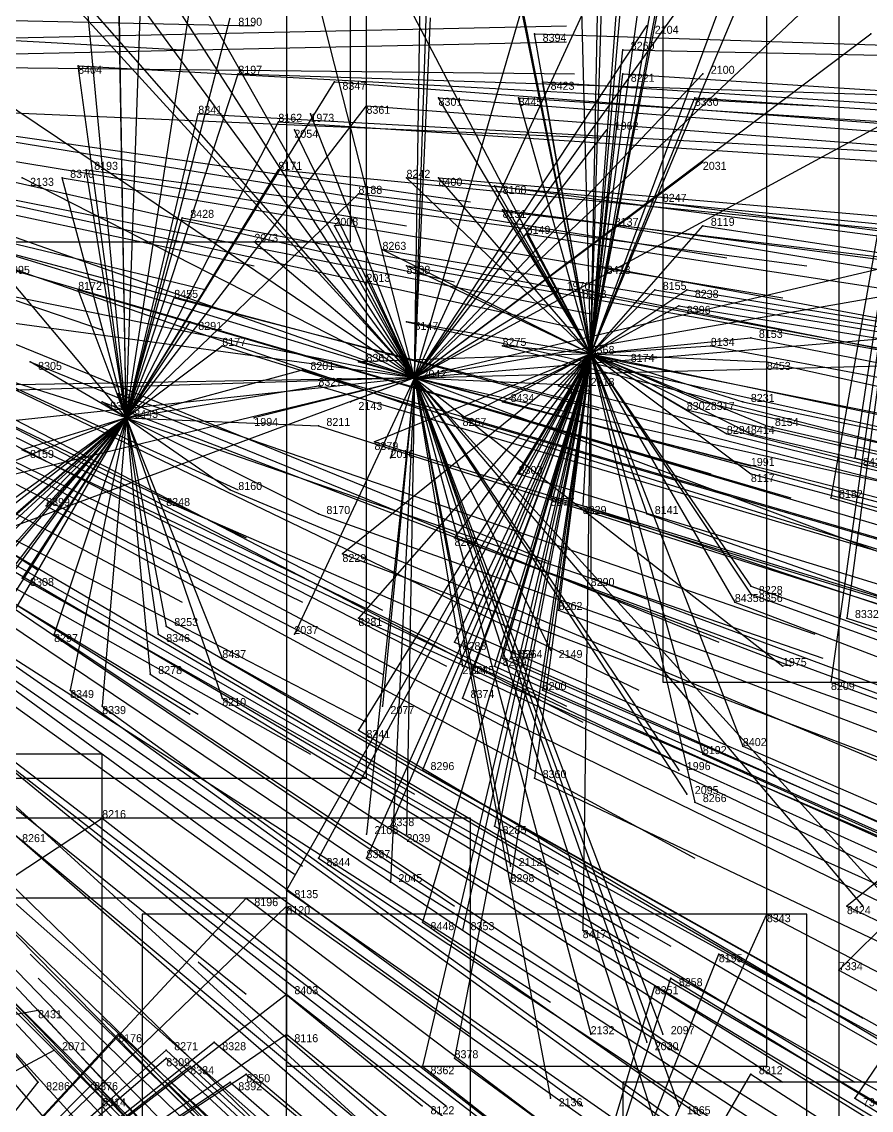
# Model space of a CAD drawing. Extents: x -0.5 to 0.59, y -0.5 to 0.59.
# Drawn here: x 0.118 to 0.224, y -0.1365 to -0.0005 of the extents above; entities that cross this region are included whole.
import ezdxf

# ---------------------------------------------------------------- set-up
doc = ezdxf.new("R2010")
doc.units = 0
for name, color, linetype in [('Clients', 3, 'CONTINUOUS'), ('Facilities', 3, 'CONTINUOUS'), ('Facilities_lines', 3, 'CONTINUOUS'), ('Min_max_boxes', 1, 'CONTINUOUS'), ('Normals', 1, 'CONTINUOUS'), ('Source_points', 5, 'CONTINUOUS'), ('Text', 3, 'CONTINUOUS')]:
    doc.layers.add(name, color=color, linetype=linetype)

msp = doc.modelspace()

# ---------------------------------------------------------------- linework, layer by layer
at = {"layer": 'Clients', "color": 5}
for p in [(0.196, -0.001, -1.25), (0.182, -0.002, -0.455), (0.224, -0.002, -1.25), (0.193, -0.004, -0.483), (0.125, -0.006, -0.312), (0.145, -0.007, -0.362), (0.157, -0.008, -0.393), (0.183, -0.008, -0.459), (0.193, -0.007, -0.483), (0.203, -0.007, -1.25), (0.17, -0.01, -0.425), (0.18, -0.01, -0.45), (0.202, -0.01, -0.505), (0.14, -0.012, -0.35), (0.154, -0.012, -1.25), (0.161, -0.011, -0.402), (0.15, -0.013, -0.376), (0.152, -0.014, -1.25), (0.191, -0.014, -1.25), (0.126, -0.019, -0.319), (0.15, -0.019, -0.378), (0.203, -0.018, -1.25), (0.118, -0.02, -1.25), (0.123, -0.02, -0.312), (0.166, -0.02, -0.417), (0.17, -0.02, -0.428), (0.177, -0.021, -0.446), (0.16, -0.022, -0.403), (0.197, -0.023, -0.497), (0.178, -0.024, -0.448), (0.138, -0.025, -0.351), (0.157, -0.026, -1.25), (0.181, -0.027, -0.457), (0.192, -0.026, -0.484), (0.203, -0.026, -0.512), (0.147, -0.028, -1.25), (0.163, -0.029, -0.413), (0.166, -0.031, -0.422), (0.19, -0.031, -0.482), (0.161, -0.032, -1.25), (0.125, -0.034, -0.323), (0.137, -0.035, -0.352), (0.185, -0.034, -1.25), (0.188, -0.034, -0.477), (0.197, -0.034, -0.5), (0.201, -0.034, -0.51), (0.2, -0.036, -0.509), (0.139, -0.038, -0.36), (0.166, -0.038, -0.426), (0.209, -0.04, -0.533), (0.143, -0.041, -0.371), (0.178, -0.041, -0.456), (0.204, -0.041, -0.519), (0.119, -0.043, -0.318), (0.16, -0.043, -0.415), (0.193, -0.043, -0.494), (0.211, -0.043, -0.538), (0.153, -0.044, -0.398), (0.155, -0.046, -0.404), (0.185, -0.046, -0.478), (0.189, -0.046, -1.25), (0.13, -0.047, -0.346), (0.128, -0.048, -0.343), (0.159, -0.048, -1.25), (0.178, -0.048, -0.461), (0.203, -0.048, -0.522), (0.208, -0.048, -0.534), (0.147, -0.05, -1.25), (0.173, -0.05, -0.449), (0.201, -0.049, -0.516), (0.155, -0.051, -0.409), (0.211, -0.051, -0.543), (0.162, -0.053, -0.425), (0.206, -0.052, -0.531), (0.209, -0.052, -0.538), (0.118, -0.054, -0.326), (0.164, -0.055, -1.25), (0.222, -0.055, -0.572), (0.18, -0.057, -0.472), (0.209, -0.056, -1.25), (0.209, -0.057, -0.542), (0.144, -0.059, -0.389), (0.121, -0.061, -0.338), (0.135, -0.06, -0.37), (0.184, -0.06, -0.483), (0.188, -0.061, -0.493), (0.219, -0.06, -0.568), (0.155, -0.062, -0.418), (0.196, -0.062, -0.514), (0.172, -0.065, -0.459), (0.158, -0.067, -0.428), (0.118, -0.07, -0.344), (0.189, -0.07, -0.503), (0.209, -0.071, -0.552), (0.209, -0.072, -0.553), (0.207, -0.073, -0.547), (0.185, -0.074, -0.497), (0.136, -0.076, -0.39), (0.16, -0.075, -0.441), (0.221, -0.075, -0.584), (0.122, -0.077, -0.361), (0.135, -0.077, -0.389), (0.152, -0.077, -1.25), (0.172, -0.078, -0.473), (0.143, -0.08, -0.409), (0.178, -0.08, -0.488), (0.179, -0.08, -0.49), (0.184, -0.079, -1.25), (0.173, -0.081, -1.25), (0.177, -0.081, -0.487), (0.213, -0.081, -1.25), (0.134, -0.082, -0.393), (0.174, -0.082, -0.48), (0.124, -0.084, -0.374), (0.183, -0.084, -0.502), (0.219, -0.083, -0.585), (0.143, -0.085, -0.416), (0.173, -0.085, -0.482), (0.128, -0.086, -0.385), (0.163, -0.086, -1.25), (0.16, -0.089, -0.458), (0.208, -0.091, -0.567), (0.203, -0.092, -0.556), (0.168, -0.094, -0.481), (0.182, -0.095, -0.514), (0.2, -0.094, -1.25), (0.201, -0.097, -1.25), (0.202, -0.098, -0.561), (0.128, -0.1, -0.405), (0.161, -0.102, -1.25), (0.164, -0.101, -0.481), (0.166, -0.102, -1.25), (0.177, -0.101, -0.511), (0.155, -0.105, -0.47), (0.161, -0.105, -0.48), (0.179, -0.106, -1.25), (0.164, -0.108, -1.25), (0.179, -0.108, -0.522), (0.146, -0.11, -0.458), (0.151, -0.109, -0.467), (0.151, -0.111, -0.469), (0.221, -0.111, -0.618), (0.223, -0.111, -1.25), (0.211, -0.112, -0.597), (0.168, -0.113, -0.507), (0.173, -0.114, -0.518), (0.188, -0.114, -0.549), (0.205, -0.117, -0.59), (0.22, -0.119, -0.625), (0.197, -0.121, -0.578), (0.199, -0.12, -0.582), (0.151, -0.122, -0.485), (0.12, -0.124, -0.431), (0.13, -0.127, -0.454), (0.151, -0.127, -0.494), (0.189, -0.127, -1.25), (0.198, -0.127, -1.25), (0.122, -0.129, -1.25), (0.136, -0.129, -0.469), (0.142, -0.128, -0.479), (0.196, -0.128, -1.25), (0.136, -0.13, -0.471), (0.172, -0.13, -0.538), (0.139, -0.131, -0.478), (0.168, -0.131, -0.533), (0.12, -0.133, -0.448), (0.127, -0.133, -0.46), (0.144, -0.133, -0.491), (0.146, -0.132, -0.492), (0.209, -0.132, -0.618), (0.184, -0.135, -1.25), (0.222, -0.135, -0.651), (0.128, -0.136, -0.466), (0.2, -0.136, -1.25)]:
    msp.add_point(p, dxfattribs=at)
at = {"layer": 'Facilities', "color": 3}
for p in [(0.189, -0.042, -0.483), (0.167, -0.045, -1.25), (0.131, -0.05, -0.351)]:
    msp.add_point(p, dxfattribs=at)
at = {"layer": 'Facilities_lines', "color": 3}
for p, q in [((0.189, -0.042, -0.483), (0.191, 0.058, -0.498)), ((0.189, -0.042, -0.483), (0.192, 0.053, -0.498)), ((0.189, -0.042, -0.483), (0.197, 0.051, -0.507)), ((0.189, -0.042, -0.483), (0.173, 0.038, -0.443)), ((0.189, -0.042, -0.483), (0.187, 0.037, -0.477)), ((0.235, 0.031, -0.592), (0.219, -0.06, -0.568)), ((0.235, 0.031, -0.592), (0.219, -0.083, -0.585)), ((0.235, 0.031, -0.592), (0.221, -0.075, -0.584)), ((0.235, 0.031, -0.592), (0.222, -0.055, -0.572)), ((0.189, -0.042, -0.483), (0.176, 0.024, -0.443)), ((0.167, -0.045, -1.25), (0.168, 0.022, -1.25)), ((0.189, -0.042, -0.483), (0.2, 0.021, -0.503)), ((0.167, -0.045, -1.25), (0.197, 0.02, -1.25)), ((0.167, -0.045, -1.25), (0.12, 0.019, -1.25)), ((0.167, -0.045, -1.25), (0.185, 0.017, -1.25)), ((0.167, -0.045, -1.25), (0.169, 0.016, -1.25)), ((0.189, -0.042, -0.483), (0.2, 0.016, -0.5)), ((0.189, -0.042, -0.483), (0.197, 0.016, -0.495)), ((0.167, -0.045, -1.25), (0.118, 0.011, -1.25)), ((0.131, -0.05, -0.351), (0.13, 0.011, -0.326)), ((0.189, -0.042, -0.483), (0.193, 0.011, -0.483)), ((0.167, -0.045, -1.25), (0.153, 0.01, -1.25)), ((0.189, -0.042, -0.483), (0.199, 0.009, -0.499)), ((0.131, -0.05, -0.351), (0.14, 0.008, -0.351)), ((0.131, -0.05, -0.351), (0.133, 0.007, -0.334)), ((0.167, -0.045, -1.25), (0.137, 0.008, -1.25)), ((0.167, -0.045, -1.25), (0.222, 0.007, -1.25)), ((0.189, -0.042, -0.483), (0.19, 0.007, -0.476)), ((0.131, -0.05, -0.351), (0.13, 0.006, -0.326)), ((0.167, -0.045, -1.25), (0.135, 0.005, -1.25)), ((0.131, -0.05, -0.351), (0.126, 0.003, -0.316)), ((0.167, -0.045, -1.25), (0.202, 0.004, -1.25)), ((0.189, -0.042, -0.483), (0.208, 0.003, -0.521)), ((0.189, -0.042, -0.483), (0.166, 0.002, -0.414)), ((0.167, -0.045, -1.25), (0.125, 0.001, -1.25)), ((0.131, -0.05, -0.351), (0.144, 0, -0.36)), ((0.167, -0.045, -1.25), (0.169, 0, -1.25)), ((0.189, -0.042, -0.483), (0.205, 0.001, -0.512)), ((0.167, -0.045, -1.25), (0.196, -0.001, -1.25)), ((0.167, -0.045, -1.25), (0.224, -0.002, -1.25)), ((0.189, -0.042, -0.483), (0.182, -0.002, -0.455)), ((0.189, -0.042, -0.483), (0.193, -0.004, -0.483)), ((0.167, -0.045, -1.25), (0.109, -0.006, -1.25)), ((0.131, -0.05, -0.351), (0.125, -0.006, -0.312)), ((0.131, -0.05, -0.351), (0.145, -0.007, -0.362)), ((0.131, -0.05, -0.351), (0.157, -0.008, -0.393)), ((0.167, -0.045, -1.25), (0.203, -0.007, -1.25)), ((0.189, -0.042, -0.483), (0.183, -0.008, -0.459)), ((0.189, -0.042, -0.483), (0.193, -0.007, -0.483)), ((0.189, -0.042, -0.483), (0.17, -0.01, -0.425)), ((0.189, -0.042, -0.483), (0.18, -0.01, -0.45)), ((0.189, -0.042, -0.483), (0.202, -0.01, -0.505)), ((0.131, -0.05, -0.351), (0.161, -0.011, -0.402)), ((0.131, -0.05, -0.351), (0.14, -0.012, -0.35)), ((0.167, -0.045, -1.25), (0.154, -0.012, -1.25)), ((0.131, -0.05, -0.351), (0.15, -0.013, -0.376)), ((0.167, -0.045, -1.25), (0.226, -0.013, -1.25)), ((0.167, -0.045, -1.25), (0.152, -0.014, -1.25)), ((0.167, -0.045, -1.25), (0.191, -0.014, -1.25)), ((0.131, -0.05, -0.351), (0.126, -0.019, -0.319)), ((0.131, -0.05, -0.351), (0.15, -0.019, -0.378)), ((0.167, -0.045, -1.25), (0.203, -0.018, -1.25)), ((0.167, -0.045, -1.25), (0.085, -0.02, -1.25)), ((0.167, -0.045, -1.25), (0.118, -0.02, -1.25)), ((0.131, -0.05, -0.351), (0.123, -0.02, -0.312)), ((0.189, -0.042, -0.483), (0.166, -0.02, -0.417)), ((0.189, -0.042, -0.483), (0.17, -0.02, -0.428)), ((0.189, -0.042, -0.483), (0.177, -0.021, -0.446)), ((0.131, -0.05, -0.351), (0.16, -0.022, -0.403)), ((0.189, -0.042, -0.483), (0.197, -0.023, -0.497)), ((0.189, -0.042, -0.483), (0.178, -0.024, -0.448)), ((0.131, -0.05, -0.351), (0.138, -0.025, -0.351)), ((0.167, -0.045, -1.25), (0.113, -0.026, -1.25)), ((0.167, -0.045, -1.25), (0.157, -0.026, -1.25)), ((0.189, -0.042, -0.483), (0.181, -0.027, -0.457)), ((0.189, -0.042, -0.483), (0.203, -0.026, -0.512)), ((0.189, -0.042, -0.483), (0.192, -0.026, -0.484)), ((0.167, -0.045, -1.25), (0.147, -0.028, -1.25)), ((0.189, -0.042, -0.483), (0.163, -0.029, -0.413)), ((0.167, -0.045, -1.25), (0.235, -0.029, -1.25)), ((0.167, -0.045, -1.25), (0.093, -0.03, -1.25)), ((0.131, -0.05, -0.351), (0.115, -0.031, -0.298)), ((0.189, -0.042, -0.483), (0.166, -0.031, -0.422)), ((0.189, -0.042, -0.483), (0.19, -0.031, -0.482)), ((0.167, -0.045, -1.25), (0.161, -0.032, -1.25)), ((0.131, -0.05, -0.351), (0.125, -0.034, -0.323)), ((0.131, -0.05, -0.351), (0.137, -0.035, -0.352)), ((0.167, -0.045, -1.25), (0.185, -0.034, -1.25)), ((0.167, -0.045, -1.25), (0.23, -0.034, -1.25)), ((0.189, -0.042, -0.483), (0.188, -0.034, -0.477)), ((0.189, -0.042, -0.483), (0.197, -0.034, -0.5)), ((0.189, -0.042, -0.483), (0.201, -0.034, -0.51)), ((0.167, -0.045, -1.25), (0.101, -0.036, -1.25)), ((0.189, -0.042, -0.483), (0.2, -0.036, -0.509)), ((0.131, -0.05, -0.351), (0.139, -0.038, -0.36)), ((0.189, -0.042, -0.483), (0.166, -0.038, -0.426)), ((0.167, -0.045, -1.25), (0.25, -0.038, -1.25)), ((0.189, -0.042, -0.483), (0.209, -0.04, -0.533)), ((0.131, -0.05, -0.351), (0.143, -0.041, -0.371)), ((0.189, -0.042, -0.483), (0.151, -0.109, -0.467)), ((0.189, -0.042, -0.483), (0.155, -0.105, -0.47)), ((0.189, -0.042, -0.483), (0.158, -0.067, -0.428)), ((0.189, -0.042, -0.483), (0.16, -0.089, -0.458)), ((0.189, -0.042, -0.483), (0.16, -0.075, -0.441)), ((0.189, -0.042, -0.483), (0.16, -0.043, -0.415)), ((0.189, -0.042, -0.483), (0.161, -0.105, -0.48)), ((0.189, -0.042, -0.483), (0.162, -0.053, -0.425)), ((0.189, -0.042, -0.483), (0.164, -0.101, -0.481)), ((0.189, -0.042, -0.483), (0.168, -0.094, -0.481)), ((0.189, -0.042, -0.483), (0.168, -0.131, -0.533)), ((0.189, -0.042, -0.483), (0.168, -0.113, -0.507)), ((0.189, -0.042, -0.483), (0.172, -0.078, -0.473)), ((0.189, -0.042, -0.483), (0.172, -0.065, -0.459)), ((0.189, -0.042, -0.483), (0.172, -0.13, -0.538)), ((0.189, -0.042, -0.483), (0.173, -0.05, -0.449)), ((0.189, -0.042, -0.483), (0.173, -0.114, -0.518)), ((0.189, -0.042, -0.483), (0.173, -0.085, -0.482)), ((0.189, -0.042, -0.483), (0.174, -0.082, -0.48)), ((0.189, -0.042, -0.483), (0.177, -0.081, -0.487)), ((0.189, -0.042, -0.483), (0.177, -0.101, -0.511)), ((0.189, -0.042, -0.483), (0.178, -0.041, -0.456)), ((0.189, -0.042, -0.483), (0.178, -0.08, -0.488)), ((0.189, -0.042, -0.483), (0.178, -0.048, -0.461)), ((0.189, -0.042, -0.483), (0.179, -0.08, -0.49)), ((0.189, -0.042, -0.483), (0.179, -0.108, -0.522)), ((0.189, -0.042, -0.483), (0.18, -0.057, -0.472)), ((0.189, -0.042, -0.483), (0.182, -0.095, -0.514)), ((0.189, -0.042, -0.483), (0.183, -0.084, -0.502)), ((0.189, -0.042, -0.483), (0.184, -0.06, -0.483)), ((0.189, -0.042, -0.483), (0.185, -0.074, -0.497)), ((0.189, -0.042, -0.483), (0.185, -0.046, -0.478)), ((0.189, -0.042, -0.483), (0.188, -0.061, -0.493)), ((0.189, -0.042, -0.483), (0.188, -0.114, -0.549)), ((0.189, -0.042, -0.483), (0.204, -0.041, -0.519)), ((0.189, -0.042, -0.483), (0.209, -0.057, -0.542)), ((0.189, -0.042, -0.483), (0.196, -0.062, -0.514)), ((0.189, -0.042, -0.483), (0.193, -0.043, -0.494)), ((0.189, -0.042, -0.483), (0.211, -0.051, -0.543)), ((0.189, -0.042, -0.483), (0.209, -0.071, -0.552)), ((0.189, -0.042, -0.483), (0.208, -0.048, -0.534)), ((0.189, -0.042, -0.483), (0.203, -0.092, -0.556)), ((0.189, -0.042, -0.483), (0.202, -0.098, -0.561)), ((0.189, -0.042, -0.483), (0.189, -0.07, -0.503)), ((0.189, -0.042, -0.483), (0.206, -0.052, -0.531)), ((0.189, -0.042, -0.483), (0.201, -0.049, -0.516)), ((0.189, -0.042, -0.483), (0.203, -0.048, -0.522)), ((0.189, -0.042, -0.483), (0.209, -0.072, -0.553)), ((0.189, -0.042, -0.483), (0.208, -0.091, -0.567)), ((0.189, -0.042, -0.483), (0.209, -0.052, -0.538)), ((0.189, -0.042, -0.483), (0.207, -0.073, -0.547)), ((0.189, -0.042, -0.483), (0.211, -0.043, -0.538)), ((0.131, -0.05, -0.351), (0.119, -0.043, -0.318)), ((0.167, -0.045, -1.25), (0.244, -0.043, -1.25)), ((0.131, -0.05, -0.351), (0.112, -0.044, -0.3)), ((0.131, -0.05, -0.351), (0.153, -0.044, -0.398)), ((0.167, -0.045, -1.25), (0.092, -0.053, -1.25)), ((0.167, -0.045, -1.25), (0.103, -0.047, -1.25)), ((0.167, -0.045, -1.25), (0.109, -0.059, -1.25)), ((0.167, -0.045, -1.25), (0.11, -0.046, -1.25)), ((0.167, -0.045, -1.25), (0.113, -0.065, -1.25)), ((0.131, -0.05, -0.351), (0.155, -0.046, -0.404)), ((0.167, -0.045, -1.25), (0.147, -0.05, -1.25)), ((0.167, -0.045, -1.25), (0.152, -0.077, -1.25)), ((0.167, -0.045, -1.25), (0.159, -0.048, -1.25)), ((0.167, -0.045, -1.25), (0.161, -0.102, -1.25)), ((0.167, -0.045, -1.25), (0.163, -0.086, -1.25)), ((0.167, -0.045, -1.25), (0.164, -0.055, -1.25)), ((0.167, -0.045, -1.25), (0.164, -0.108, -1.25)), ((0.167, -0.045, -1.25), (0.166, -0.102, -1.25)), ((0.167, -0.045, -1.25), (0.2, -0.136, -1.25)), ((0.167, -0.045, -1.25), (0.196, -0.128, -1.25)), ((0.167, -0.045, -1.25), (0.213, -0.081, -1.25)), ((0.167, -0.045, -1.25), (0.226, -0.11, -1.25)), ((0.167, -0.045, -1.25), (0.209, -0.056, -1.25)), ((0.167, -0.045, -1.25), (0.2, -0.094, -1.25)), ((0.167, -0.045, -1.25), (0.231, -0.069, -1.25)), ((0.167, -0.045, -1.25), (0.23, -0.059, -1.25)), ((0.167, -0.045, -1.25), (0.201, -0.097, -1.25)), ((0.167, -0.045, -1.25), (0.198, -0.127, -1.25)), ((0.167, -0.045, -1.25), (0.223, -0.111, -1.25)), ((0.167, -0.045, -1.25), (0.179, -0.106, -1.25)), ((0.167, -0.045, -1.25), (0.173, -0.081, -1.25)), ((0.167, -0.045, -1.25), (0.189, -0.046, -1.25)), ((0.167, -0.045, -1.25), (0.197, -0.138, -1.25)), ((0.167, -0.045, -1.25), (0.189, -0.127, -1.25)), ((0.167, -0.045, -1.25), (0.184, -0.135, -1.25)), ((0.167, -0.045, -1.25), (0.184, -0.079, -1.25)), ((0.131, -0.05, -0.351), (0.13, -0.047, -0.346)), ((0.131, -0.05, -0.351), (0.128, -0.048, -0.343)), ((0.131, -0.05, -0.351), (0.092, -0.089, -0.32)), ((0.131, -0.05, -0.351), (0.093, -0.083, -0.312)), ((0.131, -0.05, -0.351), (0.096, -0.077, -0.308)), ((0.131, -0.05, -0.351), (0.098, -0.079, -0.314)), ((0.131, -0.05, -0.351), (0.098, -0.095, -0.342)), ((0.131, -0.05, -0.351), (0.099, -0.087, -0.329)), ((0.131, -0.05, -0.351), (0.099, -0.073, -0.307)), ((0.131, -0.05, -0.351), (0.1, -0.091, -0.338)), ((0.131, -0.05, -0.351), (0.105, -0.06, -0.302)), ((0.131, -0.05, -0.351), (0.106, -0.073, -0.321)), ((0.131, -0.05, -0.351), (0.108, -0.086, -0.344)), ((0.131, -0.05, -0.351), (0.113, -0.081, -0.347)), ((0.131, -0.05, -0.351), (0.115, -0.068, -0.333)), ((0.131, -0.05, -0.351), (0.118, -0.054, -0.326)), ((0.131, -0.05, -0.351), (0.118, -0.07, -0.344)), ((0.131, -0.05, -0.351), (0.121, -0.061, -0.338)), ((0.131, -0.05, -0.351), (0.122, -0.077, -0.361)), ((0.131, -0.05, -0.351), (0.124, -0.084, -0.374)), ((0.131, -0.05, -0.351), (0.128, -0.086, -0.385)), ((0.131, -0.05, -0.351), (0.144, -0.059, -0.389)), ((0.131, -0.05, -0.351), (0.135, -0.06, -0.37)), ((0.131, -0.05, -0.351), (0.136, -0.076, -0.39)), ((0.131, -0.05, -0.351), (0.134, -0.082, -0.393)), ((0.131, -0.05, -0.351), (0.135, -0.077, -0.389)), ((0.131, -0.05, -0.351), (0.155, -0.062, -0.418)), ((0.131, -0.05, -0.351), (0.155, -0.051, -0.409)), ((0.131, -0.05, -0.351), (0.143, -0.08, -0.409)), ((0.131, -0.05, -0.351), (0.143, -0.085, -0.416)), ((0.259, -0.08, -0.678), (0.22, -0.119, -0.625)), ((0.259, -0.08, -0.678), (0.221, -0.111, -0.618)), ((0.259, -0.08, -0.678), (0.222, -0.135, -0.651)), ((0.081, -0.131, -0.385), (0.128, -0.1, -0.405)), ((0.094, -0.166, -0.477), (0.146, -0.11, -0.458)), ((0.094, -0.166, -0.477), (0.151, -0.111, -0.469)), ((0.178, -0.185, -0.642), (0.211, -0.112, -0.597)), ((0.178, -0.185, -0.642), (0.205, -0.117, -0.59)), ((0.178, -0.185, -0.642), (0.199, -0.12, -0.582)), ((0.178, -0.185, -0.642), (0.197, -0.121, -0.578)), ((0.094, -0.166, -0.477), (0.151, -0.122, -0.485)), ((0.081, -0.131, -0.385), (0.12, -0.124, -0.431)), ((0.094, -0.166, -0.477), (0.151, -0.127, -0.494)), ((0.094, -0.166, -0.477), (0.13, -0.127, -0.454)), ((0.058, -0.163, -1.25), (0.122, -0.129, -1.25)), ((0.094, -0.166, -0.477), (0.142, -0.128, -0.479)), ((0.094, -0.166, -0.477), (0.136, -0.129, -0.469)), ((0.094, -0.166, -0.477), (0.136, -0.13, -0.471)), ((0.094, -0.166, -0.477), (0.139, -0.131, -0.478)), ((0.094, -0.166, -0.477), (0.146, -0.132, -0.492)), ((0.094, -0.166, -0.477), (0.127, -0.133, -0.46)), ((0.094, -0.166, -0.477), (0.12, -0.133, -0.448)), ((0.094, -0.166, -0.477), (0.144, -0.133, -0.491)), ((0.178, -0.185, -0.642), (0.209, -0.132, -0.618)), ((0.094, -0.166, -0.477), (0.128, -0.136, -0.466))]:
    msp.add_line(p, q, dxfattribs=at)
at = {"layer": 'Min_max_boxes', "color": 1}
for p, q in [((0.159, -0.028, -1.25), (0.159, 0.173, -1.25)), ((0.159, -0.028, -1.25), (0.159, 0.173, -1.25)), ((0.198, 0.098, -0.676), (0.198, -0.083, -0.676)), ((0.198, 0.098, -0.526), (0.198, -0.083, -0.526)), ((0.151, 0.058, -0.567), (0.151, -0.131, -0.567)), ((0.151, 0.058, -0.413), (0.151, -0.131, -0.413)), ((0.211, -0.131, -0.567), (0.211, 0.058, -0.567)), ((0.211, -0.131, -0.413), (0.211, 0.058, -0.413)), ((0.161, -0.095, -0.418), (0.161, 0.011, -0.418)), ((0.161, -0.095, -0.298), (0.161, 0.011, -0.298)), ((0.22, 0.007, -0.761), (0.22, -0.153, -0.761)), ((0.22, 0.007, -0.618), (0.22, -0.153, -0.618)), ((-0.029, -0.028, -1.25), (0.159, -0.028, -1.25)), ((-0.029, -0.028, -1.25), (0.159, -0.028, -1.25)), ((0.159, -0.028, -1.25), (0.159, -0.028, -1.25)), ((0.198, -0.083, -0.676), (0.268, -0.083, -0.676)), ((0.198, -0.083, -0.526), (0.268, -0.083, -0.526)), ((0.198, -0.083, -0.676), (0.198, -0.083, -0.526)), ((0.128, -0.092, -0.431), (0.039, -0.092, -0.431)), ((0.128, -0.092, -0.317), (0.039, -0.092, -0.317)), ((0.128, -0.156, -0.431), (0.128, -0.092, -0.431)), ((0.128, -0.156, -0.317), (0.128, -0.092, -0.317)), ((0.128, -0.092, -0.431), (0.128, -0.092, -0.317)), ((0.092, -0.095, -0.418), (0.161, -0.095, -0.418)), ((0.092, -0.095, -0.298), (0.161, -0.095, -0.298)), ((0.161, -0.095, -0.418), (0.161, -0.095, -0.298)), ((0.174, -0.1, -1.25), (-0.01, -0.1, -1.25)), ((0.174, -0.1, -1.25), (-0.01, -0.1, -1.25)), ((0.174, -0.263, -1.25), (0.174, -0.1, -1.25)), ((0.174, -0.263, -1.25), (0.174, -0.1, -1.25)), ((0.174, -0.1, -1.25), (0.174, -0.1, -1.25)), ((0.151, -0.11, -0.518), (0.014, -0.11, -0.518)), ((0.151, -0.11, -0.427), (0.014, -0.11, -0.427)), ((0.151, -0.194, -0.518), (0.151, -0.11, -0.518)), ((0.151, -0.194, -0.427), (0.151, -0.11, -0.427)), ((0.151, -0.11, -0.518), (0.151, -0.11, -0.427)), ((0.216, -0.112, -0.691), (0.133, -0.112, -0.691)), ((0.133, -0.112, -0.691), (0.133, -0.238, -0.691)), ((0.216, -0.112, -0.578), (0.133, -0.112, -0.578)), ((0.133, -0.112, -0.578), (0.133, -0.238, -0.578)), ((0.133, -0.112, -0.691), (0.133, -0.112, -0.578)), ((0.216, -0.238, -0.691), (0.216, -0.112, -0.691)), ((0.216, -0.238, -0.578), (0.216, -0.112, -0.578)), ((0.216, -0.112, -0.691), (0.216, -0.112, -0.578)), ((0.151, -0.131, -0.567), (0.211, -0.131, -0.567)), ((0.151, -0.131, -0.413), (0.211, -0.131, -0.413)), ((0.151, -0.131, -0.567), (0.151, -0.131, -0.413)), ((0.211, -0.131, -0.567), (0.211, -0.131, -0.413)), ((0.356, -0.133, -1.25), (0.193, -0.133, -1.25)), ((0.193, -0.133, -1.25), (0.193, -0.277, -1.25)), ((0.356, -0.133, -1.25), (0.193, -0.133, -1.25)), ((0.193, -0.133, -1.25), (0.193, -0.277, -1.25)), ((0.193, -0.133, -1.25), (0.193, -0.133, -1.25))]:
    msp.add_line(p, q, dxfattribs=at)
at = {"layer": 'Normals', "color": 1}
for p, q in [((0.048, 0.001, -0.121), (0.138, -0.004, -0.076)), ((0.056, 0.001, -0.139), (0.147, -0.001, -0.098)), ((0.094, -0.003, -0.235), (0.186, -0.001, -0.196)), ((0.196, -0.001, -1.25), (0.196, -0.001, -1.15)), ((0.182, -0.002, -0.455), (0.275, -0.005, -0.417)), ((0.224, -0.002, -1.25), (0.224, -0.002, -1.15)), ((0.094, -0.005, -0.235), (0.186, -0.003, -0.196)), ((0.193, -0.004, -0.483), (0.286, -0.006, -0.446)), ((0.095, -0.006, -0.238), (0.187, -0.007, -0.199)), ((0.125, -0.006, -0.312), (0.217, -0.011, -0.273)), ((0.145, -0.007, -0.362), (0.237, -0.01, -0.324)), ((0.157, -0.008, -0.393), (0.249, -0.015, -0.355)), ((0.183, -0.008, -0.459), (0.276, -0.014, -0.421)), ((0.193, -0.007, -0.483), (0.286, -0.013, -0.446)), ((0.203, -0.007, -1.25), (0.203, -0.007, -1.15)), ((0.084, -0.01, -0.212), (0.174, -0.023, -0.171)), ((0.17, -0.01, -0.425), (0.261, -0.017, -0.386)), ((0.18, -0.01, -0.45), (0.272, -0.016, -0.413)), ((0.202, -0.01, -0.505), (0.295, -0.016, -0.469)), ((0.046, -0.011, -0.118), (0.128, -0.039, -0.069)), ((0.058, -0.012, -0.149), (0.147, -0.031, -0.106)), ((0.075, -0.011, -0.191), (0.166, -0.026, -0.15)), ((0.096, -0.011, -0.242), (0.19, -0.015, -0.206)), ((0.14, -0.012, -0.35), (0.231, -0.017, -0.311)), ((0.154, -0.012, -1.25), (0.154, -0.012, -1.15)), ((0.161, -0.011, -0.402), (0.253, -0.018, -0.366)), ((0.054, -0.013, -0.14), (0.141, -0.034, -0.094)), ((0.084, -0.013, -0.212), (0.172, -0.033, -0.169)), ((0.15, -0.013, -0.376), (0.242, -0.019, -0.339)), ((0.152, -0.014, -1.25), (0.152, -0.014, -1.15)), ((0.191, -0.014, -1.25), (0.191, -0.014, -1.15)), ((0.114, -0.015, -0.288), (0.206, -0.03, -0.251)), ((0.081, -0.019, -0.209), (0.168, -0.049, -0.168)), ((0.097, -0.019, -0.246), (0.188, -0.039, -0.21)), ((0.098, -0.019, -0.249), (0.189, -0.037, -0.213)), ((0.126, -0.019, -0.319), (0.216, -0.031, -0.277)), ((0.15, -0.019, -0.378), (0.242, -0.028, -0.34)), ((0.203, -0.018, -1.25), (0.203, -0.018, -1.15)), ((0.118, -0.02, -1.25), (0.118, -0.02, -1.15)), ((0.123, -0.02, -0.312), (0.213, -0.035, -0.271)), ((0.166, -0.02, -0.417), (0.258, -0.029, -0.38)), ((0.17, -0.02, -0.428), (0.262, -0.028, -0.389)), ((0.062, -0.021, -0.163), (0.145, -0.059, -0.122)), ((0.177, -0.021, -0.446), (0.269, -0.033, -0.408)), ((0.048, -0.023, -0.132), (0.12, -0.069, -0.081)), ((0.16, -0.022, -0.403), (0.251, -0.033, -0.365)), ((0.197, -0.023, -0.497), (0.29, -0.035, -0.46)), ((0.178, -0.024, -0.448), (0.269, -0.036, -0.41)), ((0.063, -0.025, -0.17), (0.146, -0.065, -0.13)), ((0.1, -0.025, -0.258), (0.19, -0.049, -0.222)), ((0.138, -0.025, -0.351), (0.229, -0.042, -0.314)), ((0.157, -0.026, -1.25), (0.157, -0.026, -1.15)), ((0.181, -0.027, -0.457), (0.272, -0.041, -0.419)), ((0.192, -0.026, -0.484), (0.283, -0.041, -0.446)), ((0.203, -0.026, -0.512), (0.295, -0.04, -0.475)), ((0.147, -0.028, -1.25), (0.147, -0.028, -1.15)), ((0.163, -0.029, -0.413), (0.254, -0.044, -0.374)), ((0.057, -0.03, -0.161), (0.138, -0.073, -0.12)), ((0.115, -0.031, -0.298), (0.204, -0.057, -0.259)), ((0.166, -0.031, -0.422), (0.256, -0.047, -0.382)), ((0.19, -0.031, -0.482), (0.281, -0.048, -0.445)), ((0.082, -0.032, -0.218), (0.163, -0.074, -0.179)), ((0.161, -0.032, -1.25), (0.161, -0.032, -1.15)), ((0.071, -0.033, -0.194), (0.153, -0.073, -0.156)), ((0.098, -0.033, -0.258), (0.184, -0.068, -0.221)), ((0.125, -0.034, -0.323), (0.214, -0.06, -0.285)), ((0.137, -0.035, -0.352), (0.226, -0.058, -0.314)), ((0.185, -0.034, -1.25), (0.185, -0.034, -1.15)), ((0.188, -0.034, -0.477), (0.279, -0.052, -0.441)), ((0.197, -0.034, -0.5), (0.288, -0.049, -0.462)), ((0.201, -0.034, -0.51), (0.292, -0.049, -0.472)), ((0.2, -0.036, -0.509), (0.292, -0.051, -0.471)), ((0.061, -0.038, -0.181), (0.139, -0.087, -0.141)), ((0.139, -0.038, -0.36), (0.227, -0.064, -0.321)), ((0.166, -0.038, -0.426), (0.256, -0.058, -0.387)), ((0.089, -0.039, -0.244), (0.171, -0.081, -0.203)), ((0.062, -0.04, -0.185), (0.14, -0.087, -0.143)), ((0.082, -0.04, -0.228), (0.163, -0.082, -0.187)), ((0.209, -0.04, -0.533), (0.301, -0.058, -0.496)), ((0.143, -0.041, -0.371), (0.23, -0.068, -0.332)), ((0.178, -0.041, -0.456), (0.268, -0.064, -0.42)), ((0.189, -0.042, -0.483), (0.279, -0.061, -0.444)), ((0.204, -0.041, -0.519), (0.295, -0.058, -0.481)), ((0.119, -0.043, -0.318), (0.205, -0.078, -0.28)), ((0.16, -0.043, -0.415), (0.249, -0.067, -0.376)), ((0.193, -0.043, -0.494), (0.283, -0.061, -0.456)), ((0.211, -0.043, -0.538), (0.302, -0.063, -0.501)), ((0.112, -0.044, -0.3), (0.195, -0.084, -0.263)), ((0.153, -0.044, -0.398), (0.242, -0.07, -0.361)), ((0.08, -0.046, -0.231), (0.161, -0.088, -0.19)), ((0.098, -0.046, -0.27), (0.179, -0.089, -0.231)), ((0.102, -0.045, -0.28), (0.186, -0.086, -0.243)), ((0.105, -0.045, -0.286), (0.188, -0.088, -0.25)), ((0.155, -0.046, -0.404), (0.243, -0.072, -0.366)), ((0.167, -0.045, -1.25), (0.167, -0.045, -1.15)), ((0.185, -0.046, -0.478), (0.275, -0.069, -0.439)), ((0.189, -0.046, -1.25), (0.189, -0.046, -1.15)), ((0.074, -0.047, -0.22), (0.154, -0.092, -0.181)), ((0.13, -0.047, -0.346), (0.217, -0.077, -0.307)), ((0.128, -0.048, -0.343), (0.214, -0.081, -0.303)), ((0.159, -0.048, -1.25), (0.159, -0.048, -1.15)), ((0.178, -0.048, -0.461), (0.268, -0.071, -0.425)), ((0.203, -0.048, -0.522), (0.293, -0.069, -0.484)), ((0.208, -0.048, -0.534), (0.299, -0.067, -0.498)), ((0.131, -0.05, -0.351), (0.218, -0.08, -0.312)), ((0.147, -0.05, -1.25), (0.147, -0.05, -1.15)), ((0.173, -0.05, -0.449), (0.262, -0.076, -0.412)), ((0.201, -0.049, -0.516), (0.291, -0.07, -0.478)), ((0.087, -0.051, -0.253), (0.167, -0.097, -0.213)), ((0.155, -0.051, -0.409), (0.243, -0.079, -0.371)), ((0.211, -0.051, -0.543), (0.302, -0.072, -0.506)), ((0.077, -0.053, -0.235), (0.153, -0.106, -0.196)), ((0.162, -0.053, -0.425), (0.25, -0.08, -0.387)), ((0.206, -0.052, -0.531), (0.296, -0.074, -0.494)), ((0.209, -0.052, -0.538), (0.299, -0.073, -0.501)), ((0.118, -0.054, -0.326), (0.202, -0.094, -0.287)), ((0.077, -0.055, -0.235), (0.152, -0.107, -0.196)), ((0.164, -0.055, -1.25), (0.164, -0.055, -1.15)), ((0.222, -0.055, -0.572), (0.312, -0.078, -0.536)), ((0.18, -0.057, -0.472), (0.268, -0.084, -0.434)), ((0.209, -0.056, -1.25), (0.209, -0.056, -1.15)), ((0.209, -0.057, -0.542), (0.299, -0.081, -0.504)), ((0.095, -0.059, -0.28), (0.172, -0.111, -0.243)), ((0.144, -0.059, -0.389), (0.23, -0.095, -0.352)), ((0.105, -0.06, -0.302), (0.185, -0.107, -0.264)), ((0.121, -0.061, -0.338), (0.202, -0.105, -0.299)), ((0.135, -0.06, -0.37), (0.22, -0.097, -0.333)), ((0.184, -0.06, -0.483), (0.272, -0.087, -0.444)), ((0.188, -0.061, -0.493), (0.275, -0.09, -0.455)), ((0.219, -0.06, -0.568), (0.308, -0.086, -0.531)), ((0.12, -0.133, -0.448), (0.06, -0.062, -0.485)), ((0.096, -0.062, -0.286), (0.173, -0.114, -0.248)), ((0.155, -0.062, -0.418), (0.242, -0.093, -0.38)), ((0.196, -0.062, -0.514), (0.284, -0.093, -0.477)), ((0.074, -0.064, -0.244), (0.146, -0.122, -0.206)), ((0.172, -0.065, -0.459), (0.259, -0.097, -0.422)), ((0.158, -0.067, -0.428), (0.245, -0.1, -0.391)), ((0.115, -0.068, -0.333), (0.195, -0.115, -0.296)), ((0.118, -0.07, -0.344), (0.199, -0.116, -0.306)), ((0.189, -0.07, -0.503), (0.275, -0.102, -0.465)), ((0.209, -0.071, -0.552), (0.297, -0.103, -0.516)), ((0.209, -0.072, -0.553), (0.297, -0.104, -0.517)), ((0.099, -0.073, -0.307), (0.174, -0.127, -0.27)), ((0.106, -0.073, -0.321), (0.184, -0.123, -0.284)), ((0.207, -0.073, -0.547), (0.293, -0.106, -0.511)), ((0.185, -0.074, -0.497), (0.271, -0.107, -0.46)), ((0.136, -0.076, -0.39), (0.217, -0.123, -0.355)), ((0.16, -0.075, -0.441), (0.244, -0.113, -0.403)), ((0.221, -0.075, -0.584), (0.31, -0.104, -0.548)), ((0.096, -0.077, -0.308), (0.168, -0.136, -0.271)), ((0.122, -0.077, -0.361), (0.2, -0.129, -0.325)), ((0.135, -0.077, -0.389), (0.216, -0.125, -0.354)), ((0.152, -0.077, -1.25), (0.152, -0.077, -1.15)), ((0.172, -0.078, -0.473), (0.257, -0.116, -0.435)), ((0.098, -0.079, -0.314), (0.171, -0.136, -0.277)), ((0.143, -0.08, -0.409), (0.223, -0.125, -0.371)), ((0.178, -0.08, -0.488), (0.263, -0.117, -0.451)), ((0.179, -0.08, -0.49), (0.264, -0.118, -0.454)), ((0.184, -0.079, -1.25), (0.184, -0.079, -1.15)), ((0.167, -0.144, -0.551), (0.098, -0.081, -0.588)), ((0.113, -0.081, -0.347), (0.188, -0.136, -0.31)), ((0.173, -0.081, -1.25), (0.173, -0.081, -1.15)), ((0.177, -0.081, -0.487), (0.262, -0.119, -0.45)), ((0.213, -0.081, -1.25), (0.213, -0.081, -1.15)), ((0.074, -0.082, -0.278), (0.136, -0.15, -0.238)), ((0.134, -0.082, -0.393), (0.213, -0.133, -0.359)), ((0.174, -0.082, -0.48), (0.258, -0.122, -0.443)), ((0.078, -0.084, -0.286), (0.141, -0.151, -0.247)), ((0.124, -0.084, -0.374), (0.2, -0.139, -0.34)), ((0.183, -0.084, -0.502), (0.268, -0.121, -0.465)), ((0.219, -0.083, -0.585), (0.306, -0.115, -0.549)), ((0.137, -0.156, -0.518), (0.075, -0.085, -0.554)), ((0.143, -0.085, -0.416), (0.222, -0.133, -0.378)), ((0.173, -0.085, -0.482), (0.257, -0.126, -0.445)), ((0.082, -0.087, -0.3), (0.147, -0.154, -0.263)), ((0.099, -0.087, -0.329), (0.171, -0.147, -0.294)), ((0.108, -0.086, -0.344), (0.181, -0.142, -0.307)), ((0.128, -0.086, -0.385), (0.204, -0.141, -0.351)), ((0.163, -0.086, -1.25), (0.163, -0.086, -1.15)), ((0.092, -0.089, -0.32), (0.157, -0.155, -0.283)), ((0.16, -0.089, -0.458), (0.239, -0.136, -0.419)), ((0.208, -0.091, -0.567), (0.293, -0.128, -0.53)), ((0.091, -0.092, -0.324), (0.156, -0.159, -0.287)), ((0.203, -0.092, -0.556), (0.287, -0.13, -0.519)), ((0.168, -0.094, -0.481), (0.248, -0.139, -0.442)), ((0.182, -0.095, -0.514), (0.266, -0.135, -0.477)), ((0.2, -0.094, -1.25), (0.2, -0.094, -1.15)), ((0.201, -0.097, -1.25), (0.201, -0.097, -1.15)), ((0.172, -0.162, -0.59), (0.106, -0.098, -0.629)), ((0.202, -0.098, -0.561), (0.286, -0.136, -0.523)), ((0.128, -0.1, -0.405), (0.201, -0.157, -0.368)), ((0.117, -0.102, -0.388), (0.188, -0.164, -0.354)), ((0.161, -0.102, -1.25), (0.161, -0.102, -1.15)), ((0.164, -0.101, -0.481), (0.242, -0.148, -0.441)), ((0.166, -0.102, -1.25), (0.166, -0.102, -1.15)), ((0.177, -0.101, -0.511), (0.259, -0.146, -0.474)), ((0.103, -0.106, -0.371), (0.167, -0.174, -0.334)), ((0.155, -0.105, -0.47), (0.232, -0.156, -0.43)), ((0.161, -0.105, -0.48), (0.239, -0.154, -0.44)), ((0.179, -0.106, -1.25), (0.179, -0.106, -1.15)), ((0.182, -0.168, -0.62), (0.113, -0.107, -0.659)), ((0.164, -0.108, -1.25), (0.164, -0.108, -1.15)), ((0.179, -0.108, -0.522), (0.26, -0.154, -0.486)), ((0.146, -0.11, -0.458), (0.22, -0.166, -0.419)), ((0.151, -0.109, -0.467), (0.227, -0.162, -0.428)), ((0.151, -0.111, -0.469), (0.227, -0.165, -0.431)), ((0.221, -0.111, -0.618), (0.304, -0.151, -0.58)), ((0.223, -0.111, -1.25), (0.223, -0.111, -1.15)), ((0.211, -0.112, -0.597), (0.293, -0.155, -0.559)), ((0.108, -0.114, -0.392), (0.172, -0.181, -0.354)), ((0.184, -0.179, -0.642), (0.117, -0.114, -0.678)), ((0.168, -0.113, -0.507), (0.244, -0.166, -0.47)), ((0.173, -0.114, -0.518), (0.251, -0.165, -0.481)), ((0.188, -0.114, -0.549), (0.268, -0.161, -0.512)), ((0.178, -0.184, -0.639), (0.112, -0.118, -0.676)), ((0.185, -0.182, -0.65), (0.119, -0.117, -0.686)), ((0.211, -0.179, -0.691), (0.14, -0.118, -0.728)), ((0.205, -0.117, -0.59), (0.285, -0.163, -0.552)), ((0.178, -0.185, -0.642), (0.112, -0.119, -0.679)), ((0.22, -0.119, -0.625), (0.301, -0.163, -0.586)), ((0.186, -0.184, -0.656), (0.12, -0.12, -0.693)), ((0.197, -0.121, -0.578), (0.276, -0.17, -0.541)), ((0.199, -0.12, -0.582), (0.279, -0.169, -0.545)), ((0.151, -0.122, -0.485), (0.224, -0.179, -0.448)), ((0.12, -0.124, -0.431), (0.183, -0.192, -0.394)), ((0.196, -0.188, -0.679), (0.128, -0.125, -0.716)), ((0.13, -0.127, -0.454), (0.195, -0.193, -0.417)), ((0.151, -0.127, -0.494), (0.223, -0.186, -0.457)), ((0.189, -0.127, -1.25), (0.189, -0.127, -1.15)), ((0.198, -0.127, -1.25), (0.198, -0.127, -1.15)), ((0.122, -0.129, -1.25), (0.122, -0.129, -1.15)), ((0.136, -0.129, -0.469), (0.204, -0.192, -0.43)), ((0.142, -0.128, -0.479), (0.213, -0.188, -0.442)), ((0.196, -0.128, -1.25), (0.196, -0.128, -1.15)), ((0.136, -0.13, -0.471), (0.204, -0.193, -0.433)), ((0.172, -0.13, -0.538), (0.247, -0.185, -0.501)), ((0.139, -0.131, -0.478), (0.207, -0.193, -0.44)), ((0.168, -0.131, -0.533), (0.242, -0.189, -0.497)), ((0.127, -0.133, -0.46), (0.189, -0.201, -0.422)), ((0.203, -0.197, -0.708), (0.136, -0.133, -0.745)), ((0.144, -0.133, -0.491), (0.214, -0.194, -0.453)), ((0.146, -0.132, -0.492), (0.217, -0.191, -0.454)), ((0.209, -0.132, -0.618), (0.287, -0.182, -0.58)), ((0.184, -0.135, -1.25), (0.184, -0.135, -1.15)), ((0.222, -0.135, -0.651), (0.301, -0.184, -0.613)), ((0.128, -0.136, -0.466), (0.191, -0.204, -0.428)), ((0.2, -0.136, -1.25), (0.2, -0.136, -1.15))]:
    msp.add_line(p, q, dxfattribs=at)
at = {"layer": 'Source_points', "color": 5}
for p in [(0.196, -0.001, -1.25), (0.182, -0.002, -0.455), (0.224, -0.002, -1.25), (0.193, -0.004, -0.483), (0.125, -0.006, -0.312), (0.145, -0.007, -0.362), (0.157, -0.008, -0.393), (0.183, -0.008, -0.459), (0.193, -0.007, -0.483), (0.203, -0.007, -1.25), (0.17, -0.01, -0.425), (0.18, -0.01, -0.45), (0.202, -0.01, -0.505), (0.14, -0.012, -0.35), (0.154, -0.012, -1.25), (0.161, -0.011, -0.402), (0.15, -0.013, -0.376), (0.152, -0.014, -1.25), (0.191, -0.014, -1.25), (0.126, -0.019, -0.319), (0.15, -0.019, -0.378), (0.203, -0.018, -1.25), (0.118, -0.02, -1.25), (0.123, -0.02, -0.312), (0.166, -0.02, -0.417), (0.17, -0.02, -0.428), (0.177, -0.021, -0.446), (0.16, -0.022, -0.403), (0.197, -0.023, -0.497), (0.178, -0.024, -0.448), (0.138, -0.025, -0.351), (0.157, -0.026, -1.25), (0.181, -0.027, -0.457), (0.192, -0.026, -0.484), (0.203, -0.026, -0.512), (0.147, -0.028, -1.25), (0.163, -0.029, -0.413), (0.166, -0.031, -0.422), (0.19, -0.031, -0.482), (0.161, -0.032, -1.25), (0.125, -0.034, -0.323), (0.137, -0.035, -0.352), (0.185, -0.034, -1.25), (0.188, -0.034, -0.477), (0.197, -0.034, -0.5), (0.201, -0.034, -0.51), (0.2, -0.036, -0.509), (0.139, -0.038, -0.36), (0.166, -0.038, -0.426), (0.209, -0.04, -0.533), (0.143, -0.041, -0.371), (0.178, -0.041, -0.456), (0.189, -0.042, -0.483), (0.204, -0.041, -0.519), (0.119, -0.043, -0.318), (0.16, -0.043, -0.415), (0.193, -0.043, -0.494), (0.211, -0.043, -0.538), (0.153, -0.044, -0.398), (0.155, -0.046, -0.404), (0.167, -0.045, -1.25), (0.185, -0.046, -0.478), (0.189, -0.046, -1.25), (0.13, -0.047, -0.346), (0.128, -0.048, -0.343), (0.159, -0.048, -1.25), (0.178, -0.048, -0.461), (0.203, -0.048, -0.522), (0.208, -0.048, -0.534), (0.131, -0.05, -0.351), (0.147, -0.05, -1.25), (0.173, -0.05, -0.449), (0.201, -0.049, -0.516), (0.155, -0.051, -0.409), (0.211, -0.051, -0.543), (0.162, -0.053, -0.425), (0.206, -0.052, -0.531), (0.209, -0.052, -0.538), (0.118, -0.054, -0.326), (0.164, -0.055, -1.25), (0.222, -0.055, -0.572), (0.18, -0.057, -0.472), (0.209, -0.056, -1.25), (0.209, -0.057, -0.542), (0.144, -0.059, -0.389), (0.121, -0.061, -0.338), (0.135, -0.06, -0.37), (0.184, -0.06, -0.483), (0.188, -0.061, -0.493), (0.219, -0.06, -0.568), (0.155, -0.062, -0.418), (0.196, -0.062, -0.514), (0.172, -0.065, -0.459), (0.158, -0.067, -0.428), (0.118, -0.07, -0.344), (0.189, -0.07, -0.503), (0.209, -0.071, -0.552), (0.209, -0.072, -0.553), (0.207, -0.073, -0.547), (0.185, -0.074, -0.497), (0.136, -0.076, -0.39), (0.16, -0.075, -0.441), (0.221, -0.075, -0.584), (0.122, -0.077, -0.361), (0.135, -0.077, -0.389), (0.152, -0.077, -1.25), (0.172, -0.078, -0.473), (0.143, -0.08, -0.409), (0.178, -0.08, -0.488), (0.179, -0.08, -0.49), (0.184, -0.079, -1.25), (0.173, -0.081, -1.25), (0.177, -0.081, -0.487), (0.213, -0.081, -1.25), (0.134, -0.082, -0.393), (0.174, -0.082, -0.48), (0.124, -0.084, -0.374), (0.183, -0.084, -0.502), (0.219, -0.083, -0.585), (0.143, -0.085, -0.416), (0.173, -0.085, -0.482), (0.128, -0.086, -0.385), (0.163, -0.086, -1.25), (0.16, -0.089, -0.458), (0.208, -0.091, -0.567), (0.203, -0.092, -0.556), (0.168, -0.094, -0.481), (0.182, -0.095, -0.514), (0.2, -0.094, -1.25), (0.201, -0.097, -1.25), (0.202, -0.098, -0.561), (0.128, -0.1, -0.405), (0.161, -0.102, -1.25), (0.164, -0.101, -0.481), (0.166, -0.102, -1.25), (0.177, -0.101, -0.511), (0.155, -0.105, -0.47), (0.161, -0.105, -0.48), (0.179, -0.106, -1.25), (0.164, -0.108, -1.25), (0.179, -0.108, -0.522), (0.146, -0.11, -0.458), (0.151, -0.109, -0.467), (0.151, -0.111, -0.469), (0.221, -0.111, -0.618), (0.223, -0.111, -1.25), (0.211, -0.112, -0.597), (0.168, -0.113, -0.507), (0.173, -0.114, -0.518), (0.188, -0.114, -0.549), (0.205, -0.117, -0.59), (0.22, -0.119, -0.625), (0.197, -0.121, -0.578), (0.199, -0.12, -0.582), (0.151, -0.122, -0.485), (0.12, -0.124, -0.431), (0.13, -0.127, -0.454), (0.151, -0.127, -0.494), (0.189, -0.127, -1.25), (0.198, -0.127, -1.25), (0.122, -0.129, -1.25), (0.136, -0.129, -0.469), (0.142, -0.128, -0.479), (0.196, -0.128, -1.25), (0.136, -0.13, -0.471), (0.172, -0.13, -0.538), (0.139, -0.131, -0.478), (0.168, -0.131, -0.533), (0.12, -0.133, -0.448), (0.127, -0.133, -0.46), (0.144, -0.133, -0.491), (0.146, -0.132, -0.492), (0.209, -0.132, -0.618), (0.184, -0.135, -1.25), (0.222, -0.135, -0.651), (0.128, -0.136, -0.466), (0.2, -0.136, -1.25)]:
    msp.add_point(p, dxfattribs=at)

# ---------------------------------------------------------------- texts
at = {"layer": 'Text', "color": 3}
for s, p in [('8190', (0.145, -0.001, -0.36)), ('2104', (0.197, -0.002, -1.25)), ('8394', (0.183, -0.003, -0.455)), ('8260', (0.194, -0.004, -0.483)), ('8404', (0.125, -0.007, -0.312)), ('8197', (0.145, -0.007, -0.362)), ('2100', (0.204, -0.007, -1.25)), ('8347', (0.158, -0.009, -0.393)), ('8423', (0.184, -0.009, -0.459)), ('8221', (0.194, -0.008, -0.483)), ('8301', (0.17, -0.011, -0.425)), ('8445', (0.18, -0.011, -0.45)), ('8330', (0.202, -0.011, -0.505)), ('8341', (0.14, -0.012, -0.35)), ('8162', (0.15, -0.013, -0.376)), ('1973', (0.154, -0.013, -1.25)), ('8361', (0.161, -0.012, -0.402)), ('1962', (0.192, -0.014, -1.25)), ('2054', (0.152, -0.015, -1.25)), ('8370', (0.124, -0.02, -0.312)), ('8193', (0.127, -0.019, -0.319)), ('8171', (0.15, -0.019, -0.378)), ('8242', (0.166, -0.02, -0.417)), ('2031', (0.203, -0.019, -1.25)), ('2133', (0.119, -0.021, -1.25)), ('8400', (0.17, -0.021, -0.428)), ('8188', (0.16, -0.022, -0.403)), ('8168', (0.178, -0.022, -0.446)), ('8247', (0.198, -0.023, -0.497)), ('8428', (0.139, -0.025, -0.351)), ('8151', (0.178, -0.025, -0.448)), ('2008', (0.157, -0.026, -1.25)), ('8137', (0.192, -0.026, -0.484)), ('8119', (0.204, -0.026, -0.512)), ('2073', (0.147, -0.028, -1.25)), ('8149', (0.181, -0.027, -0.457)), ('8263', (0.163, -0.029, -0.413)), ('9995', (0.116, -0.032, -0.298)), ('8138', (0.166, -0.032, -0.422)), ('8418', (0.191, -0.032, -0.482)), ('2013', (0.161, -0.033, -1.25)), ('8172', (0.125, -0.034, -0.323)), ('8455', (0.137, -0.035, -0.352)), ('1970', (0.186, -0.034, -1.25)), ('8233', (0.188, -0.035, -0.477)), ('8155', (0.198, -0.034, -0.5)), ('8238', (0.202, -0.035, -0.51)), ('8396', (0.201, -0.037, -0.509)), ('8291', (0.14, -0.039, -0.36)), ('8147', (0.167, -0.039, -0.426)), ('8153', (0.21, -0.04, -0.533)), ('8177', (0.143, -0.041, -0.371)), ('8275', (0.178, -0.041, -0.456)), ('8134', (0.204, -0.041, -0.519)), ('8367', (0.161, -0.043, -0.415)), ('8368', (0.189, -0.042, -0.483)), ('8174', (0.194, -0.043, -0.494)), ('8305', (0.12, -0.044, -0.318)), ('8201', (0.154, -0.044, -0.398)), ('8453', (0.211, -0.044, -0.538)), ('2042', (0.168, -0.045, -1.25)), ('8327', (0.155, -0.046, -0.404)), ('8442', (0.186, -0.047, -0.478)), ('2118', (0.189, -0.046, -1.25)), ('8372', (0.13, -0.048, -0.346)), ('8434', (0.179, -0.048, -0.461)), ('8231', (0.209, -0.048, -0.534)), ('8398', (0.129, -0.049, -0.343)), ('2143', (0.16, -0.049, -1.25)), ('8302', (0.201, -0.049, -0.516)), ('8317', (0.204, -0.049, -0.522)), ('8443', (0.132, -0.05, -0.351)), ('1994', (0.147, -0.051, -1.25)), ('8211', (0.156, -0.051, -0.409)), ('8267', (0.173, -0.051, -0.449)), ('8154', (0.212, -0.051, -0.543)), ('8294', (0.206, -0.052, -0.531)), ('8414', (0.209, -0.052, -0.538)), ('8379', (0.162, -0.054, -0.425)), ('8159', (0.119, -0.055, -0.326)), ('2016', (0.164, -0.055, -1.25)), ('1991', (0.209, -0.056, -1.25)), ('8422', (0.223, -0.056, -0.572)), ('8303', (0.18, -0.057, -0.472)), ('8117', (0.209, -0.058, -0.542)), ('8160', (0.145, -0.059, -0.389)), ('8182', (0.22, -0.06, -0.568)), ('8399', (0.121, -0.061, -0.338)), ('8248', (0.136, -0.061, -0.37)), ('8170', (0.156, -0.062, -0.418)), ('8277', (0.184, -0.061, -0.483)), ('8329', (0.188, -0.062, -0.493)), ('8141', (0.197, -0.062, -0.514)), ('8287', (0.172, -0.066, -0.459)), ('8229', (0.158, -0.068, -0.428)), ('8308', (0.119, -0.071, -0.344)), ('8290', (0.189, -0.071, -0.503)), ('8435', (0.207, -0.073, -0.547)), ('8228', (0.21, -0.072, -0.552)), ('8356', (0.21, -0.073, -0.553)), ('8262', (0.185, -0.074, -0.497)), ('8332', (0.222, -0.075, -0.584)), ('8253', (0.137, -0.076, -0.39)), ('2037', (0.152, -0.077, -1.25)), ('8281', (0.16, -0.076, -0.441)), ('8297', (0.122, -0.078, -0.361)), ('8346', (0.136, -0.078, -0.389)), ('8288', (0.173, -0.079, -0.473)), ('8437', (0.143, -0.08, -0.409)), ('8249', (0.178, -0.081, -0.487)), ('8259', (0.179, -0.08, -0.488)), ('8264', (0.18, -0.08, -0.49)), ('2149', (0.185, -0.08, -1.25)), ('1975', (0.213, -0.081, -1.25)), ('8278', (0.135, -0.082, -0.393)), ('2114', (0.173, -0.082, -1.25)), ('8245', (0.174, -0.082, -0.48)), ('8349', (0.124, -0.085, -0.374)), ('8374', (0.174, -0.085, -0.482)), ('8200', (0.183, -0.084, -0.502)), ('8209', (0.219, -0.084, -0.585)), ('8210', (0.143, -0.086, -0.416)), ('8339', (0.128, -0.087, -0.385)), ('2077', (0.164, -0.087, -1.25)), ('8241', (0.161, -0.09, -0.458)), ('8192', (0.203, -0.092, -0.556)), ('8402', (0.208, -0.091, -0.567)), ('8296', (0.169, -0.094, -0.481)), ('1996', (0.201, -0.094, -1.25)), ('8360', (0.183, -0.095, -0.514)), ('2095', (0.202, -0.097, -1.25)), ('8266', (0.203, -0.098, -0.561)), ('8216', (0.128, -0.1, -0.405)), ('8338', (0.164, -0.101, -0.481)), ('8261', (0.118, -0.103, -0.388)), ('2108', (0.162, -0.102, -1.25)), ('2039', (0.166, -0.103, -1.25)), ('8285', (0.178, -0.102, -0.511)), ('8387', (0.161, -0.105, -0.48)), ('8344', (0.156, -0.106, -0.47)), ('2112', (0.18, -0.106, -1.25)), ('2045', (0.165, -0.108, -1.25)), ('8298', (0.179, -0.108, -0.522)), ('8196', (0.147, -0.111, -0.458)), ('8135', (0.152, -0.11, -0.467)), ('8120', (0.151, -0.112, -0.469)), ('8424', (0.221, -0.112, -0.618)), ('8343', (0.211, -0.113, -0.597)), ('8448', (0.169, -0.114, -0.507)), ('8353', (0.174, -0.114, -0.518)), ('8417', (0.188, -0.115, -0.549)), ('8195', (0.205, -0.118, -0.59)), ('7334', (0.22, -0.119, -0.625)), ('8403', (0.152, -0.122, -0.485)), ('8351', (0.197, -0.122, -0.578)), ('8258', (0.2, -0.121, -0.582)), ('8431', (0.12, -0.125, -0.431)), ('2132', (0.189, -0.127, -1.25)), ('2097', (0.199, -0.127, -1.25)), ('8176', (0.13, -0.128, -0.454)), ('8116', (0.152, -0.128, -0.494)), ('2071', (0.123, -0.129, -1.25)), ('8271', (0.137, -0.129, -0.469)), ('8328', (0.143, -0.129, -0.479)), ('8378', (0.172, -0.13, -0.538)), ('2030', (0.197, -0.129, -1.25)), ('8309', (0.136, -0.131, -0.471)), ('8334', (0.139, -0.132, -0.478)), ('8362', (0.169, -0.132, -0.533)), ('8312', (0.21, -0.132, -0.618)), ('8286', (0.121, -0.134, -0.448)), ('8376', (0.127, -0.134, -0.46)), ('8392', (0.145, -0.134, -0.491)), ('8250', (0.146, -0.133, -0.492)), ('8314', (0.128, -0.136, -0.466)), ('8122', (0.169, -0.137, -0.543)), ('2136', (0.185, -0.136, -1.25)), ('1965', (0.201, -0.137, -1.25)), ('7348', (0.223, -0.136, -0.651))]:
    msp.add_text(s, height=0.001, dxfattribs=at).set_placement(p)

doc.saveas('drawing.dxf')
